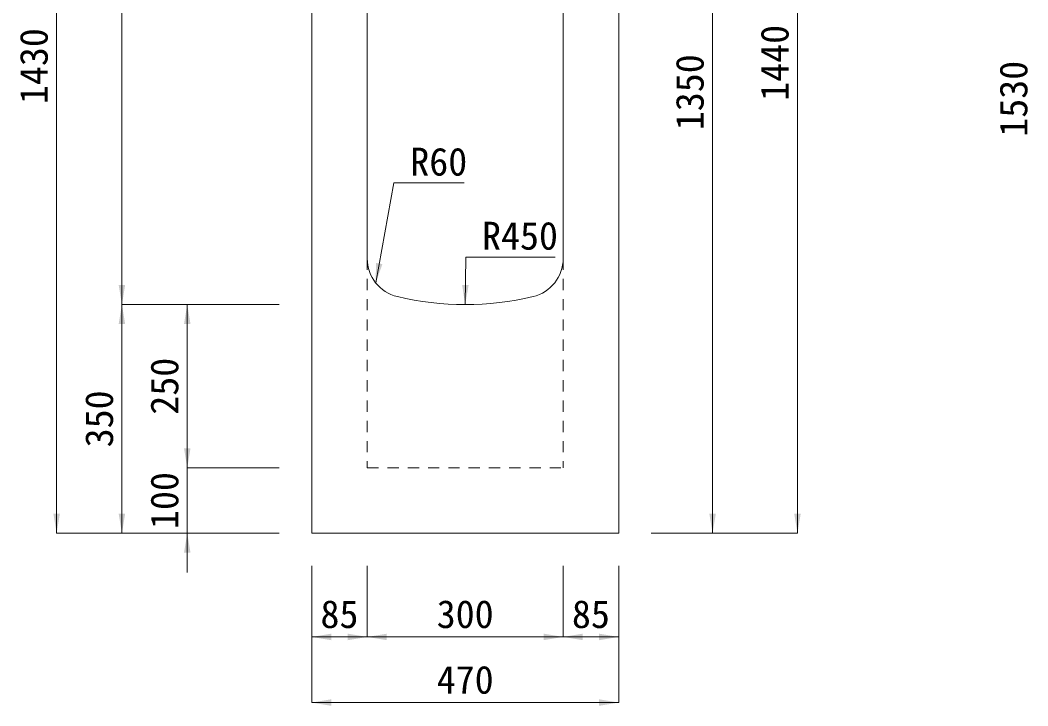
# Model space of a CAD drawing. Units: millimetres at full size. Extents: x -1934 to 78146, y -143454 to -112471.
# Drawn here: x 32943 to 34486, y -141279 to -140229 of the extents above; entities that cross this region are included whole.
import ezdxf
from ezdxf.enums import TextEntityAlignment as Align

# ---------------------------------------------------------------- set-up
doc = ezdxf.new("R2010")
doc.units = ezdxf.units.MM
doc.header["$LTSCALE"] = 23
doc.linetypes.add('USER3', pattern=[1.35, 0.75, -0.6])
for name, color, linetype, lineweight in [('寸法線', 7, 'Continuous', 13), ('引出線', 4, 'Continuous', 13), ('本体', 2, 'Continuous', 13)]:
    doc.layers.add(name, color=color, linetype=linetype, lineweight=lineweight)
doc.styles.add('ＭＳ ゴシック', font='')
doc.styles.get('ＭＳ ゴシック').set_extended_font_data('MS Gothic')

# ---------------------------------------------------------------- blocks, each defined once
blk = doc.blocks.new('filled_arrow')
at = {"color": 0, "linetype": 'Continuous', "lineweight": -2}
blk.add_solid([(7.5, 1.25), (0, 0), (7.5, -1.25)], dxfattribs=at)

msp = doc.modelspace()

# ---------------------------------------------------------------- linework, layer by layer
at = {"layer": '寸法線'}
for p, q in [((32999.26, -141014.65), (32999.26, -139584.65)), ((34133.58, -141014.65), (34133.58, -139574.65)), ((33099.26, -139664.65), (33099.26, -140664.65)), ((34003.58, -141014.65), (34003.58, -139664.65)), ((33099.26, -141014.65), (33099.26, -140664.65)), ((33339.82, -140664.65), (33099.26, -140664.65)), ((33339.82, -140664.65), (33099.26, -140664.65)), ((33199.26, -140664.65), (33199.26, -140914.65)), ((33339.82, -140664.65), (33199.26, -140664.65)), ((33199.25, -140854.65), (33199.25, -141074.65)), ((33339.82, -140914.65), (33199.25, -140914.65)), ((33339.82, -140914.65), (33199.26, -140914.65)), ((33339.82, -141014.65), (32999.26, -141014.65)), ((33339.82, -141014.65), (33099.26, -141014.65)), ((33339.82, -141014.65), (33199.25, -141014.65)), ((33909.82, -141014.65), (34003.58, -141014.65)), ((33909.82, -141014.65), (34133.58, -141014.65)), ((33389.82, -141064.65), (33389.82, -141173.45)), ((33389.82, -141064.65), (33389.82, -141273.92)), ((33474.82, -141064.65), (33474.82, -141173.45)), ((33474.82, -141064.65), (33474.82, -141173.45)), ((33774.82, -141064.65), (33774.82, -141173.45)), ((33774.82, -141064.65), (33774.82, -141173.45)), ((33859.82, -141064.65), (33859.82, -141173.45)), ((33859.82, -141064.65), (33859.82, -141273.92)), ((33389.82, -141173.45), (33474.82, -141173.45)), ((33474.82, -141173.45), (33774.82, -141173.45)), ((33774.82, -141173.45), (33859.82, -141173.45)), ((33389.82, -141273.92), (33859.82, -141273.92))]:
    msp.add_line(p, q, dxfattribs=at)
at = {"layer": '引出線'}
for points in [[(33487.76, -140631.34), (33515.74, -140478.55), (33623.44, -140478.55)], [(33624.82, -140664.65), (33625.61, -140591.93), (33762.54, -140591.93)]]:
    msp.add_lwpolyline(points, dxfattribs=at)
at = {"layer": '本体', "lineweight": 20}
for p, q in [((33389.82, -139664.65), (33389.82, -141014.65)), ((33474.82, -140594.13), (33474.82, -139664.65)), ((33774.82, -140594.13), (33774.82, -139664.65)), ((33859.82, -141014.65), (33859.82, -139664.65)), ((33389.82, -141014.65), (33859.82, -141014.65))]:
    msp.add_line(p, q, dxfattribs=at)
at = {"layer": '本体', "linetype": 'USER3', "lineweight": 9}
for p, q in [((33474.82, -140594.13), (33474.82, -140914.65)), ((33774.82, -140594.13), (33774.82, -140914.65)), ((33474.82, -140914.65), (33774.82, -140914.65))]:
    msp.add_line(p, q, dxfattribs=at)
at = {"layer": '本体', "lineweight": 20}
for centre, radius, start, end in [((33534.82, -140594.13), 60, 180, 256.65776), ((33714.82, -140594.13), 60, 283.34229, 0), ((33624.82, -140214.65), 450, 256.65776, 283.34229)]:
    msp.add_arc(centre, radius, start, end, dxfattribs=at)

# ---------------------------------------------------------------- block references
at = {"layer": '寸法線', "xscale": 4, "yscale": 4}
for p, rotation in [((33099.26, -140664.65), 90), ((33099.26, -140664.65), 270), ((33199.26, -140664.65), 270), ((33199.25, -140914.65), 90), ((33199.26, -140914.65), 90), ((32999.26, -141014.65), 90), ((33099.26, -141014.65), 90), ((34003.58, -141014.65), 90), ((34133.58, -141014.65), 90), ((33199.25, -141014.65), 270), ((33474.82, -141173.45), 180), ((33774.82, -141173.45), 180), ((33859.82, -141173.45), 180), ((33859.82, -141273.92), 180)]:
    msp.add_blockref('filled_arrow', p, dxfattribs=dict(at, rotation=rotation))
for p in [(33389.82, -141173.45), (33474.82, -141173.45), (33774.82, -141173.45), (33389.82, -141273.92)]:
    msp.add_blockref('filled_arrow', p, dxfattribs=at)
at = {"layer": '引出線', "xscale": 4, "yscale": 4}
for p, rotation in [((33487.76, -140631.34), 79.6), ((33624.82, -140664.65), 89.4)]:
    msp.add_blockref('filled_arrow', p, dxfattribs=dict(at, rotation=rotation))

# ---------------------------------------------------------------- texts
at = {"layer": '寸法線', "style": 'ＭＳ ゴシック'}
for s, p in [('1430', (32964.26, -140299.65)), ('1440', (34098.58, -140294.65)), ('1350', (33968.58, -140339.65)), ('1530', (34464.26, -140349.65)), ('250', (33164.26, -140789.65)), ('350', (33064.26, -140839.65)), ('100', (33164.25, -140964.65))]:
    msp.add_text(s, height=42.72, rotation=90, dxfattribs=at).set_placement(p, align=Align.MIDDLE_CENTER)
for s, p in [('85', (33432.32, -141138.45)), ('300', (33624.82, -141138.45)), ('85', (33817.32, -141138.45)), ('470', (33624.82, -141238.92))]:
    msp.add_text(s, height=42.72, dxfattribs=at).set_placement(p, align=Align.MIDDLE_CENTER)
at = {"layer": '引出線', "style": 'ＭＳ ゴシック'}
for s, p in [('R60', (33540.74, -140424.55)), ('R450', (33650.61, -140537.93))]:
    msp.add_text(s, height=42.72, dxfattribs=at).set_placement(p, align=Align.TOP_LEFT)

doc.saveas('drawing.dxf')
